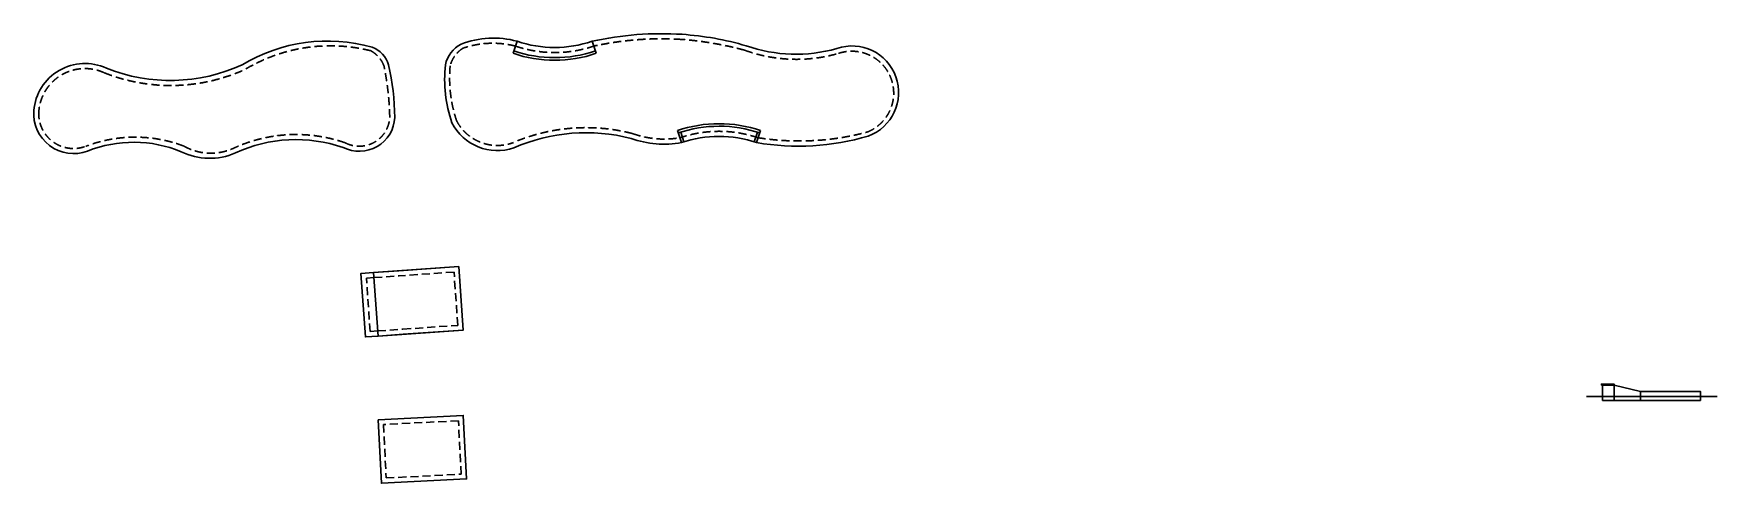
# Model space of a CAD drawing. Header units: millimetres. Extents: x 3214 to 550617, y 5949 to 780034.
# Drawn here: x 484478 to 550617, y 762379 to 780034 of the extents above; entities outside this region: 1.
import ezdxf

# ---------------------------------------------------------------- set-up
doc = ezdxf.new("R2010")
doc.units = ezdxf.units.MM
doc.linetypes.add('HIDDEN2', pattern=[4.7625, 3.175, -1.5875])
for name, color, linetype, lineweight in [('L_KS1 550', 40, 'Continuous', 30), ('L_KS2 350', 150, 'Continuous', 30), ('L_KS2 550-350', 190, 'Continuous', 30), ('L_KS_inderside', 40, 'HIDDEN2', 30), ('L_U1 Bench radie bak and armrest', 112, 'Continuous', 30), ('L_U2 Bench radie backrest', 210, 'Continuous', 30), ('L_U3 Bench', 1, 'Continuous', 30)]:
    doc.layers.add(name, color=color, linetype=linetype, lineweight=lineweight)
doc.layers.add('L_Opbygning', color=8, linetype='Continuous')
doc.layers.add('L_Tekst', color=7, linetype='Continuous')

msp = doc.modelspace()

# ---------------------------------------------------------------- hatches: boundary and pattern name
at = {"layer": 'L_Opbygning', "true_color": 0x636466, "transparency": 33554687}
h = msp.add_hatch(dxfattribs=at)
h.set_pattern_fill('DOTS', color=251, scale=500, angle=350)
h.paths.add_polyline_path([(3429, 6143), (3214, 6143), (3214, 5949), (3429, 5949)])

# ---------------------------------------------------------------- linework, layer by layer
at = {"layer": 'L_KS1 550'}
for points in [[(503469, 779736, 0.161961), (501269, 779620, 0.235571), (500654, 778812, 0.110975), (500906, 776538, 0.37266), (503343, 775552, -0.167544), (507948, 775920)], [(506416, 779737, -0.07029), (509950, 780009, -0.054756), (512468, 779557, 0.153371), (516029, 779450, -0.991515), (517259, 776013, -0.114467), (512875, 775757)], [(509928, 775757, -0.131275), (507948, 775920)]]:
    msp.add_lwpolyline(points, format="xyb", dxfattribs=at)
msp.add_lwpolyline([(484483, 777015, 0.549656), (486595, 775425, -0.194918), (490278, 775400, 0.219117), (492403, 775350, -0.193586), (496638, 775566, 0.544028), (498665, 776745, 0.053726), (498418, 778813, 0.228969), (497778, 779505, 0.206484), (492672, 778814, -0.20498), (487334, 778681, 0.519694)], format="xyb", close=True, dxfattribs=at)
at = {"layer": 'L_KS2 350'}
for points in [[(498998, 768231), (501350, 768395), (501176, 770889), (498823, 770725)], [(549961, 765783), (549961, 765983), (547603, 765983)], [(545474, 765783), (550617, 765783)], [(547603, 765783), (547603, 765633), (549961, 765633)], [(549961, 765783), (549961, 765633)], [(498009, 764875), (498136, 762379), (501482, 762549), (501355, 765046), (498009, 764875)]]:
    msp.add_lwpolyline(points, dxfattribs=at)
at = {"layer": 'L_KS2 550-350'}
for p, q in [((547603, 765983), (546561, 766233)), ((547603, 765783), (547603, 765983))]:
    msp.add_line(p, q, dxfattribs=at)
for points in [[(497834, 770655), (498823, 770725)], [(498008, 768161), (498998, 768231)], [(546561, 766233), (546561, 765633), (547603, 765633), (547603, 765783)]]:
    msp.add_lwpolyline(points, dxfattribs=at)
at = {"layer": 'L_KS_inderside', "ltscale": 100}
for points in [[(506459, 779541, -0.070266), (509936, 779809, -0.047512), (512413, 779384, 0.158317), (516089, 779259, -0.976329), (517219, 776170, -0.105898), (512907, 775954, -0.105898)], [(503419, 779543, 0.146734), (501343, 779466, 0.187803), (500839, 778775, 0.103709), (501091, 776617, 0.369122), (503271, 775739, -0.167242), (507998, 776114, -0.167242)], [(509893, 775954, -0.131275), (508015, 776108, -0.131275)]]:
    msp.add_lwpolyline(points, format="xyb", dxfattribs=at)
msp.add_lwpolyline([(484682, 776999, 0.549403), (486524, 775612, -0.184554), (490378, 775620, 0.24043), (492319, 775532, -0.194194), (496717, 775750, 0.545862), (498465, 776748, 0.045828), (498240, 778765, 0.180179), (497719, 779364, 0.198632), (492783, 778632, -0.203879), (487257, 778497, 0.520806)], format="xyb", close=True, dxfattribs=at)
at = {"layer": 'L_KS_inderside', "color": 6, "ltscale": 100}
msp.add_lwpolyline([(503405, 779547, 0.165444), (506480, 779547, 0.165444)], format="xyb", dxfattribs=at)
at = {"layer": 'L_KS_inderside', "color": 112, "ltscale": 100}
msp.add_lwpolyline([(512939, 775946, 0.165444), (509864, 775946, 0.165444)], format="xyb", dxfattribs=at)
at = {"layer": 'L_KS_inderside', "color": 190, "ltscale": 100}
for points in [[(497848, 770456), (498837, 770525)], [(497994, 768361), (498984, 768430)]]:
    msp.add_lwpolyline(points, dxfattribs=at)
at = {"layer": 'L_KS_inderside', "color": 150, "ltscale": 100}
msp.add_lwpolyline([(498984, 768430), (501137, 768581), (500990, 770676), (498837, 770525)], dxfattribs=at)
at = {"layer": 'L_KS_inderside', "color": 1, "ltscale": 100}
msp.add_lwpolyline([(497994, 768361), (497695, 768340), (497548, 770435), (497848, 770456)], dxfattribs=at)
at = {"layer": 'L_KS_inderside', "color": 150, "ltscale": 100}
msp.add_lwpolyline([(498219, 764686), (498326, 762588), (501272, 762738), (501165, 764836)], close=True, dxfattribs=at)
at = {"layer": 'L_Tekst'}
for points in [[(497834, 770655), (497335, 770620), (497510, 768126), (498008, 768161)], [(497834, 770655), (498008, 768161), (501350, 768395), (501176, 770889), (497834, 770655)]]:
    msp.add_lwpolyline(points, dxfattribs=at)
at = {"layer": 'L_U1 Bench radie bak and armrest', "color": 4}
for points in [[(503341, 779358, 0.165444), (506544, 779358, 0.165444)], [(513003, 776136, 0.165444), (509799, 776135, 0.165444)]]:
    msp.add_lwpolyline(points, format="xyb", dxfattribs=at)
at = {"layer": 'L_U1 Bench radie bak and armrest'}
for points in [[(513036, 776230, 0.165444), (509767, 776230, 0.165444)], [(512875, 775757, 0.165444), (509928, 775757)]]:
    msp.add_lwpolyline(points, format="xyb", dxfattribs=at)
for points in [[(509928, 775757), (509767, 776230)], [(512875, 775757), (513036, 776230)]]:
    msp.add_lwpolyline(points, dxfattribs=at)
at = {"layer": 'L_U1 Bench radie bak and armrest', "color": 4}
for points in [[(509862, 776261), (509862, 776262)], [(510023, 775789), (509894, 776167)], [(512780, 775789), (512908, 776167)], [(512941, 776262), (512941, 776263)]]:
    msp.add_lwpolyline(points, dxfattribs=at)
at = {"layer": 'L_U2 Bench radie backrest'}
for points in [[(503469, 779736), (503308, 779263)], [(506416, 779737), (506577, 779263)]]:
    msp.add_lwpolyline(points, dxfattribs=at)
for points in [[(503308, 779263, 0.165444), (506577, 779263, 0.165444)], [(503469, 779736, 0.165444), (506416, 779737)]]:
    msp.add_lwpolyline(points, format="xyb", dxfattribs=at)
at = {"layer": 'L_U3 Bench'}
for points in [[(498008, 768161), (497510, 768126), (497335, 770620), (497834, 770655)], [(498008, 768161), (497834, 770655)], [(546061, 766233), (546061, 766275), (546561, 766275), (546561, 766233)], [(546111, 766233), (546061, 766233)], [(546111, 766233), (546561, 766233), (546561, 765633), (546111, 765633), (546111, 766233)], [(546111, 765633), (546561, 765633)]]:
    msp.add_lwpolyline(points, dxfattribs=at)

doc.saveas('drawing.dxf')
